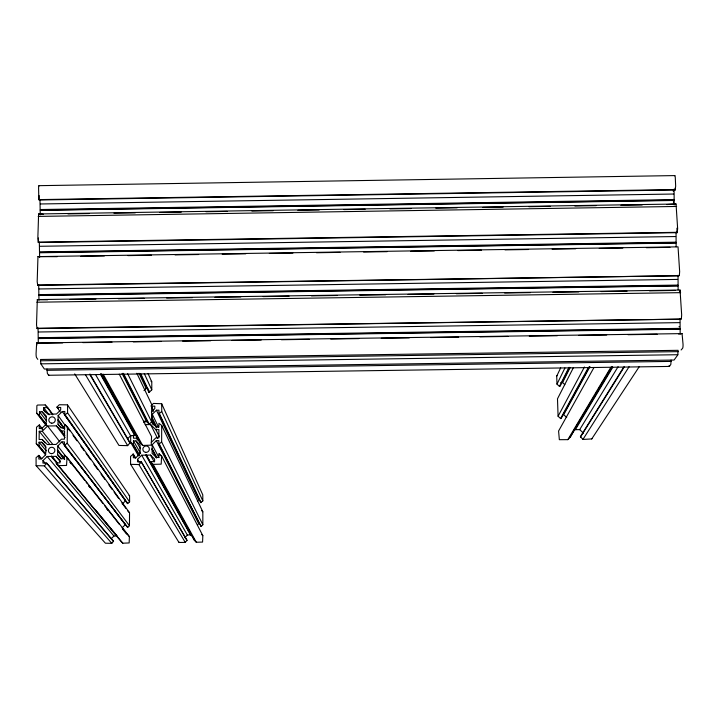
<?xml version="1.0" encoding="UTF-8"?>
<svg xmlns="http://www.w3.org/2000/svg" width="719" height="719" viewBox="0 0 719 719"><rect width="100%" height="100%" fill="white"/><g stroke="black" fill="none" stroke-linecap="round" stroke-linejoin="round"><path stroke-width="1.08" d="M178.743 541.883L179.301 542.477L185.268 542.396L187.03 540.221L141.203 461.778L137.518 461.823L137.536 459.315L141.679 455.19L146.415 455.127L191.047 535.017L146.083 454.812M151.143 405.669L153.399 403.431L161.685 403.736L202.785 494.861L202.821 500.891L200.655 502.653L158.944 413.776L158.962 410.172L156.427 410.207L152.302 414.306L152.266 422.934L156.365 426.924L158.899 426.888L158.917 423.275L161.694 425.45L202.83 511.802L202.839 524.726L201.086 526.488L158.845 444.225L158.854 440.594L156.311 440.63L152.176 444.746L152.14 453.428L156.248 457.437L158.791 457.401L158.809 453.77L161.595 455.963L202.839 535.682L202.578 542.072L196.314 542.261L194.561 540.535L153.084 465.57M148.024 373.467L151.799 381.942L151.763 389.842L149.381 392.197L148.824 392.206L148.833 390.309M194.561 540.535L150.9 462.173L150.9 461.643L154.594 461.598L154.603 459.082L150.487 455.073L146.415 455.127M122.805 373.341L148.68 424.237L149.246 424.228L151.628 421.855L151.7 404.482L136.835 373.26M161.595 455.963L161.182 464.159L153.147 464.375L150.9 462.173M202.839 524.726L161.64 441.96L161.694 425.45M202.821 500.891L161.739 411.529L161.703 403.781M60.288 412.059L57.053 406.981L59.318 404.743L67.442 404.851L129.564 495.715L129.6 501.862L127.434 503.615L64.773 415.088L64.818 411.484L62.283 411.52L58.131 415.609L58.014 424.228L62.077 428.218L64.611 428.182L64.656 424.578L67.406 426.744L129.537 512.755L129.456 525.679L127.694 527.44L64.395 445.51L64.44 441.888L61.897 441.924L57.736 446.032L57.619 454.705L61.69 458.722L64.225 458.686L64.27 455.055L67.038 457.239L129.384 536.626L129.168 542.944L122.823 543.196L121.08 541.479L56.307 463.449L56.316 462.919L59.992 462.874L60.028 460.358L55.956 456.349L47.166 456.466L42.987 460.591L42.951 463.099L46.627 463.054L113.557 541.164L111.796 543.339L105.414 543.213L36.103 465.651L36.067 457.661L38.88 455.397L41.801 458.794M74.686 373.88L118.977 445.447L127.667 445.645L130.067 442.715L89.947 374.024M138.488 455.846L130.66 442.383L130.696 435.777M178.842 542.216L130.579 464.204L130.57 456.376L133.375 454.12L133.357 457.751L135.9 457.715L140.043 453.59L140.088 444.917L135.99 440.909L133.455 440.945L133.437 444.567L139.576 455.208M133.491 435.112L133.473 438.204L136.502 438.159L139.495 441.08M119.273 374.168L151.565 436.586L151.215 445.16L142.659 445.438L140.295 443.129L114.249 395.747M187.03 540.634L141.203 461.778M67.038 457.239L66.543 465.436L58.536 465.642L56.307 463.449M129.456 525.679L67.2 443.255L67.406 426.744M129.6 501.862L67.577 412.841L67.568 405.013M45.063 411.96L43.715 410.172L43.751 407.691L47.409 407.637L52.73 414.845M48.838 374.959A3.227 0.467 89 0 1 48.541 375.192L47.337 373.341L46.996 369.027M113.557 541.578L46.627 463.054M47.409 407.637L45.207 404.941L37.577 405.049L36.867 405.669L36.732 413.272L46.286 425.594M36.822 345.12L36.651 342.963L682.07 333.607L683.032 344.185A3.379 0.575 89.6 0 1 682.628 348.239L681.118 349.982M38.386 242.501L37.828 238.393L38.61 213.965L676.04 204.016L677.649 228.732L677.136 232.686L38.386 242.501L38.449 237.989M674.611 175.751A3.343 0.548 -89.6 0 1 675.294 177.899L675.662 186.14L675.159 189.996L39.024 199.999L39.096 195.532M45.639 454.821L36.274 443.677L36.525 427.176L39.338 424.92L42.789 429.288M38.323 343.331L38.035 327.909M38.97 300.209L38.691 284.841M39.617 257.438L39.329 242.132M40.255 214.837L39.967 199.765M38.88 455.397L38.826 459.028L41.369 458.992L45.549 454.866L45.935 450.525L45.665 446.202L41.612 442.203L39.078 442.23L39.024 445.852L45.45 453.527M39.239 431.274L39.123 439.489L42.151 439.453L47.328 444.558L56.118 444.441L61.439 439.183L64.467 439.147L64.575 430.924L61.546 430.96L56.361 425.864L47.589 425.99L42.268 431.229L39.239 431.274L49.71 444.279M39.338 424.92L39.284 428.533L41.81 428.497L45.98 424.399L46.367 420.085L46.097 415.78L42.053 411.798L39.527 411.834L39.473 415.438L46.304 424.282M40.534 360.785L40.552 359.482L678.116 350.324L677.774 354.934L674.071 360.048L44.362 369.045L40.974 364.057L40.534 360.785L678.179 351.636M673.308 191.434L673.505 189.313M674.197 204.951L674.08 189.789M676.13 246.797L676.049 232.345M678.125 289.748L678.035 275.251M670.36 361.127L671.079 360.12L670.836 364.407L669.506 366.348A3.244 0.53 89.5 0 1 669.038 365.674M679.365 275.377L679.653 271.638L678.035 246.851L37.963 256.611L37.181 281.686L37.73 285.353L679.14 275.728L37.532 285.003M680.174 334.02L680.048 318.517M681.378 318.814L681.666 314.859L680.039 290.045L37.307 299.607L36.525 324.952L37.073 328.565L681.154 319.137L36.876 328.241M36.651 342.963L36.076 353.514A3.352 0.503 88.9 0 0 36.534 357.532L37.792 359.374M560.685 367.813L556.713 376.154L556.982 384.135L559.445 386.427L560.011 386.418L569.574 367.373M639.218 366.717L591.719 438.967L591.836 438.518M556.982 384.135L564.918 368.011M559.445 386.427L568.981 367.382M560.775 382.607L562.573 382.58L570.095 367.625M591.746 438.923L582.929 439.444L580.422 436.568L623.697 367.139M556.785 375.911L557.504 375.453M573.259 367.939L557.486 398.811L558.088 416.238L560.559 418.548L561.126 418.548L589.454 366.636M558.088 416.238L584.421 367.005M676.04 204.016L666.855 204.555M560.559 418.548L588.484 367.247M589.984 366.609L563.687 414.683L566.707 417.496M594.038 367.382L558.591 431.014L559.346 439.686L567.83 439.651L570.14 437.269L612.327 366.879M567.83 439.651L610.88 367.247M575.263 428.084L570.14 437.269M576.404 426.169L594.676 395.522M595.817 393.608L597.525 390.732M598.666 388.817L603.241 381.151M604.382 379.237L606.09 376.361M607.231 374.446L611.806 366.78M574.679 429.692L575.371 429.683L612.75 367.265M575.371 429.683L579.703 429.62L618.088 366.708M580.449 437.125L624.317 366.843M582.929 439.444L629.08 366.744M680.039 290.045L679.904 292.229M682.07 333.607L678.475 333.967M184.81 537.65L187.371 535.071L190.796 534.774M197.41 524.969L198.696 523.684L156.311 440.63M197.41 501.134L198.687 499.858L156.427 410.207M111.364 538.594L113.944 536.014L117.107 535.97L95.627 510.032M122.104 527.854L125.331 524.636L89.183 477.497M130.651 464.33L138.929 464.564L141.203 462.308M158.845 444.225L161.64 441.96M122.275 504.019L125.483 500.819L62.283 411.52M151.358 412.032L154.792 408.626L154.81 406.136L151.143 406.19L153.551 411.223M127.658 438.68L130.579 435.777L135.226 435.381L100.777 373.763M143.836 422.628L146.02 420.462L122.05 373.494M158.944 413.776L161.739 411.529M151.296 442.401L155.825 437.898L158.863 437.853L158.89 429.629L155.861 429.665L150.622 424.57L145.13 424.641M143.998 390.606L146.173 388.449L147.952 388.431M64.773 415.088L67.577 412.841M36.139 465.687L44.335 465.84L46.618 463.575M64.395 445.51L67.2 443.255M38.979 185.664L674.79 175.589M39.141 185.817A3.325 0.485 88.2 0 0 38.592 187.983L38.826 199.603L675.375 189.582M40.417 203.971L673.685 194.031M40.336 209.535L673.946 199.621M40.399 210.083L673.901 200.179M40.327 210.379L673.991 200.466M43.293 214.28L38.61 213.965M67.972 213.903L89.273 213.57M113.953 213.184L135.262 212.851M159.933 212.465L181.242 212.132M205.913 211.745L227.222 211.413M251.893 211.027L273.202 210.694M297.882 210.308L319.182 209.975M343.862 209.597L365.171 209.265M389.842 208.878L411.151 208.546M435.822 208.159L457.131 207.827M482.925 207.423L503.111 207.108M528.905 206.704L550.215 206.371M574.894 205.985L596.195 205.652M620.874 205.275L642.184 204.942M38.161 216.41L676.624 206.461M38.179 242.123L677.361 232.309M39.788 246.293L675.662 236.542M39.698 251.911L675.923 242.186M39.761 252.45L675.869 242.734M39.689 252.755L675.959 243.04M57.241 256.683L37.963 256.611M80.807 256.324L104.372 255.964M127.937 255.605L151.502 255.245M175.068 254.886L198.633 254.526M222.207 254.167L245.772 253.807M269.337 253.448L292.903 253.088M316.468 252.728L340.033 252.369M363.598 252.01L387.164 251.659M410.729 251.299L434.303 250.94M457.868 250.58L481.433 250.221M504.999 249.861L528.564 249.502M552.129 249.142L575.694 248.783M599.26 248.423L622.825 248.064M646.39 247.704L669.964 247.345M39.141 288.966L677.64 279.412M39.06 294.628L677.909 285.092M39.114 295.167L677.855 285.641M39.042 295.482L677.945 285.955M47.616 299.796L37.307 299.607M70.076 299.464L95.906 299.077M118.356 298.745L144.186 298.358M166.646 298.026L192.476 297.639M214.936 297.307L240.757 296.92M263.217 296.588L289.047 296.201M311.507 295.868L337.328 295.491M359.788 295.149L385.618 294.772M408.077 294.431L433.899 294.053M456.358 293.72L482.188 293.334M504.648 293.001L530.469 292.615M552.929 292.282L578.759 291.896M601.219 291.563L627.049 291.177M649.5 290.844L675.33 290.458M36.858 302.214L680.632 292.651M38.493 331.998L679.644 322.633M38.413 337.705L679.913 328.367M38.466 338.236L679.859 328.907M38.395 338.568L679.949 329.239M36.849 343.278L62.652 342.9M82.847 342.612L112.011 342.19M133.321 341.876L161.362 341.471M182.68 341.166L210.721 340.752M232.03 340.447L261.195 340.024M281.39 339.728L309.431 339.323M330.74 339.017L358.79 338.604M381.223 338.281L409.264 337.876M430.582 337.571L458.623 337.157M479.933 336.852L507.974 336.447M529.292 336.132L557.333 335.728M578.642 335.422L606.692 335.009M628.002 334.703L657.166 334.281M40.893 363.85L677.855 354.719M46.978 370.312L671.142 361.405M48.631 375.264L669.398 366.429M57.044 407.502L60.702 407.448L60.675 409.938L56.513 414.027L47.76 414.144L43.715 410.172M36.732 413.272L39.473 415.438M36.274 443.677L39.024 445.852M130.66 442.383L133.437 444.567M150.99 381.214L151.736 381.69M129.043 495.427L129.537 495.688M562.573 382.58L564.828 384.674M579.703 429.62L583.486 433.153M135.226 435.381L135.567 435.714L101.172 374.15M201.662 510.661L202.83 511.802M201.671 534.541L202.839 535.682M127.802 511.047L129.537 512.755M129.384 536.626L122.814 528.762M44.335 465.84L111.796 543.339M38.35 455.406L40.543 457.949M42.987 460.591L45.171 463.126M38.493 445.861L45.639 454.39M47.166 456.466L113.944 536.014M39.078 442.23L46.214 450.84M56.316 462.919L122.823 543.196M51.885 456.403L57.601 463.324M51.561 456.089L57.286 463.009M51.238 456.412L56.963 463.333M41.612 442.203L45.863 447.362M42.151 439.453L44.973 442.922M55.956 456.349L60.18 461.535M57.619 454.705L61.124 459.055M57.682 450.049L64.602 458.749M42.268 431.229L52.748 444.378M57.673 450.687L64.674 459.477M57.349 450.373L63.596 458.201M40.875 427.553L42.259 429.297M69.806 462.074L71.19 463.827M88.491 485.765L89.875 487.527M106.475 508.585L107.859 510.337M122.392 528.771L126.535 534.037M57.736 446.032L68.808 460.115M70.192 461.868L84.833 480.499M86.109 482.107L87.493 483.869M88.886 485.622L102.79 503.318M104.803 505.861L119.363 524.376M47.589 425.99L59.938 441.978M38.943 415.447L46.465 425.172M64.926 445.501L127.694 527.44M61.897 441.924L87.817 475.717M39.527 411.834L46.358 420.759M42.053 411.798L46.115 417.155M56.361 425.864L65.105 437.538M61.546 430.96L64.881 435.444M43.751 407.691L49.081 414.827M58.014 424.228L60.693 427.841M45.207 404.941L47.193 407.637M47.418 407.116L52.739 414.333M58.077 419.599L64.692 428.623M58.068 420.238L64.683 429.252M58.41 420.831L64.377 428.946M58.131 415.609L65.33 425.531M65.186 424.57L69.752 430.87M73.014 435.381L76.924 440.783M80.834 446.184L84.096 450.687M86.055 453.392L90.621 459.702M93.883 464.204L97.793 469.606M101.055 474.109L104.974 479.519M108.884 484.921L112.146 489.423M114.105 492.129L118.671 498.438M121.924 502.941L125.843 508.342M57.053 406.981L58.347 408.805M65.303 415.079L127.847 503.606M85.381 374.599L127.667 445.645M138.929 464.564L185.268 542.396M133.375 454.12L135.666 457.976M132.844 454.12L135.136 457.985M137.536 459.315L139.243 462.209M89.947 374.68L130.067 443.272M132.898 444.576L139.064 455.208M95.645 374.707L130.579 435.777M133.455 440.945L140.627 453.482M141.679 455.19L187.371 535.071M135.99 440.909L140.412 448.719M136.502 438.159L137.59 440.1M100.372 374.159L134.875 435.723M145.759 455.136L190.544 535.026M136.242 434.878L138.425 438.806M102.853 375.264L113.162 393.796M150.9 461.643L151.997 463.611M101.756 373.961L140.295 443.129M103.177 374.186L142.659 445.438M153.147 464.375L196.314 542.261M150.487 455.073L154.226 461.895M152.158 449.402L156.383 457.32M151.835 449.087L156.598 458.003M152.158 448.764L156.913 457.688M152.176 444.746L158.962 457.617M159.339 453.761L160.373 455.747M123.443 373.332L149.246 424.228M159.375 444.216L201.086 526.488M150.622 424.57L157.632 438.491M155.861 429.665L159.357 436.703M152.266 422.934L153.264 424.929M127.649 373.682L151.628 421.855M152.284 418.296L156.706 427.284M152.284 418.934L156.706 427.913M151.961 418.62L156.383 427.598M152.302 414.306L158.683 427.419M152.104 407.682L153.551 410.702M139.001 373.242L146.173 388.449M140.268 373.97L148.824 392.206M140.852 373.961L149.381 392.197M159.483 413.767L201.077 502.653M144.276 373.547L151.763 389.842M675.069 188.198L675.159 189.996M676.93 228.157L677.136 232.686M147.683 421.541A3.262 3.173 -23.7 0 1 144.106 421.127M679.087 326.507A5.563 0.935 89.7 0 1 679.131 326.75M673.352 199.352A5.527 0.908 -89.7 0 1 673.505 202.39M51.597 453.662A3.28 3.182 -31.8 0 0 54.473 448.809A3.28 3.182 -31.8 0 0 48.847 448.89A3.28 3.182 -31.8 0 0 51.597 453.662M51.804 423.185A3.262 3.164 -29.6 0 0 54.986 418.557A3.262 3.164 -29.6 0 0 49.386 418.269A3.262 3.164 -29.6 0 0 51.804 423.185M145.678 452.359A3.271 3.191 -26.1 0 0 149.13 447.901A3.271 3.191 -26.1 0 0 143.539 447.254A3.271 3.191 -26.1 0 0 145.678 452.359"/></g></svg>
